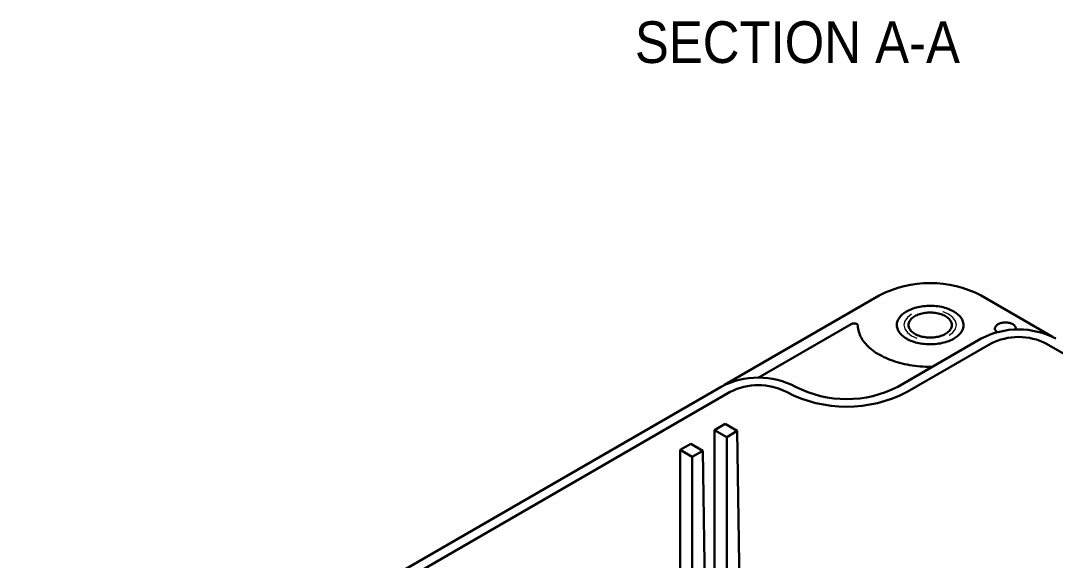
# Model space of a CAD drawing. Header units: inches. Extents: x 0.3 to 21.8, y 0.2 to 16.9.
# Drawn here: x 15.839 to 18.943, y 5.746 to 7.365 of the extents above; entities that cross this region are included whole.
import ezdxf

# ---------------------------------------------------------------- set-up
doc = ezdxf.new("R2010")
doc.units = ezdxf.units.IN
doc.header["$MEASUREMENT"] = 0
doc.linetypes.add('SLD-Dashed', pattern=[0.075, 0.05, -0.025])
doc.linetypes.add('SLD-Solid', pattern=[0])
doc.layers.add('SLD-0', color=7, linetype='SLD-Solid')
doc.styles.add('SLDTEXTSTYLE1', font='GOTHIC.TTF', dxfattribs={"width": 0.913})

msp = doc.modelspace()

# ---------------------------------------------------------------- linework, layer by layer
at = {"color": 7, "linetype": 'SLD-Solid', "lineweight": 30}
for p, q in [((18.41445, 6.54031), (17.95028, 6.27235)), ((18.93453, 6.41686), (18.72068, 6.54031)), ((18.33064, 6.45493), (18.05152, 6.2938)), ((18.72097, 6.41158), (18.47065, 6.26708)), ((18.74852, 6.39567), (18.49821, 6.25117)), ((19.8762, 5.8419), (18.91693, 6.39567)), ((17.94032, 6.26708), (15.83943, 5.05425)), ((17.96788, 6.25117), (15.86698, 5.03835)), ((17.95294, 6.15523), (17.92112, 6.13686)), ((17.95294, 6.15523), (17.989, 6.13441)), ((17.92112, 6.13686), (17.92112, 5.46193)), ((17.92112, 6.13686), (17.95718, 6.11605)), ((17.95718, 6.11605), (17.989, 6.13441)), ((17.95718, 5.44111), (17.95718, 6.11605)), ((17.99911, 5.46532), (17.989, 6.13441)), ((17.81788, 6.07727), (17.8497, 6.09563)), ((17.8497, 6.09563), (17.88576, 6.07482)), ((17.81788, 6.07727), (17.81788, 5.40233)), ((17.81788, 6.07727), (17.85394, 6.05645)), ((17.88576, 6.07482), (17.85394, 6.05645)), ((17.85394, 5.38152), (17.85394, 6.05645)), ((17.89587, 5.40572), (17.88576, 6.07482))]:
    msp.add_line(p, q, dxfattribs=at)
at = {"color": 7, "linetype": 'SLD-Solid', "lineweight": 30, "flags": 128}
for points in [[(18.49685, 6.4111), (18.49306, 6.41341), (18.4895, 6.41584), (18.48618, 6.41837), (18.4831, 6.42101), (18.48028, 6.42375), (18.47772, 6.42657), (18.47544, 6.42946), (18.47344, 6.43242), (18.47172, 6.43545), (18.47029, 6.43852), (18.46916, 6.44163), (18.46833, 6.44478), (18.4678, 6.44795), (18.46757, 6.45112), (18.46765, 6.45431), (18.46803, 6.45748), (18.46871, 6.46064), (18.46969, 6.46377), (18.47097, 6.46686), (18.47254, 6.46991), (18.4744, 6.4729), (18.47655, 6.47583), (18.47897, 6.47869), (18.48166, 6.48147), (18.48461, 6.48416), (18.48781, 6.48675), (18.49125, 6.48923), (18.49493, 6.4916), (18.49883, 6.49385), (18.50293, 6.49597), (18.50723, 6.49796), (18.51172, 6.49981), (18.51637, 6.50151), (18.52118, 6.50306), (18.52613, 6.50446), (18.53121, 6.5057), (18.5364, 6.50677), (18.54168, 6.50768), (18.54704, 6.50842), (18.55246, 6.50899), (18.55793, 6.50938), (18.56343, 6.5096), (18.56894, 6.50964), (18.57445, 6.50951), (18.57993, 6.5092), (18.58538, 6.50872), (18.59077, 6.50807), (18.5961, 6.50725), (18.60133, 6.50626), (18.60647, 6.5051), (18.61148, 6.50378), (18.61636, 6.50231), (18.6211, 6.50068), (18.62567, 6.4989), (18.63006, 6.49698), (18.63427, 6.49493), (18.63827, 6.49274), (18.64206, 6.49043), (18.64562, 6.488), (18.64895, 6.48546), (18.65202, 6.48283), (18.65485, 6.48009), (18.6574, 6.47727), (18.65968, 6.47438), (18.66169, 6.47141), (18.6634, 6.46839), (18.66483, 6.46532), (18.66596, 6.4622), (18.66679, 6.45906), (18.66732, 6.45589), (18.66755, 6.45271), (18.66748, 6.44953), (18.6671, 6.44636), (18.66642, 6.4432), (18.66543, 6.44007), (18.66415, 6.43698), (18.66258, 6.43393), (18.66072, 6.43093), (18.65858, 6.428), (18.65616, 6.42515), (18.65347, 6.42237), (18.65052, 6.41968), (18.64731, 6.41709), (18.64387, 6.41461), (18.64019, 6.41224), (18.6363, 6.40999), (18.63219, 6.40787), (18.62789, 6.40588), (18.6234, 6.40403), (18.61875, 6.40233), (18.61394, 6.40077), (18.60899, 6.39938), (18.60391, 6.39814), (18.59873, 6.39707), (18.59344, 6.39616), (18.58808, 6.39542), (18.58266, 6.39485), (18.57719, 6.39446), (18.57169, 6.39424), (18.56618, 6.3942), (18.56068, 6.39433), (18.55519, 6.39463), (18.54974, 6.39511), (18.54435, 6.39577), (18.53903, 6.39659), (18.53379, 6.39758), (18.52866, 6.39874), (18.52364, 6.40006), (18.51876, 6.40153), (18.51403, 6.40316), (18.50945, 6.40494), (18.50506, 6.40686), (18.50085, 6.40891), (18.49685, 6.4111)], [(18.49685, 6.4111), (18.49306, 6.41341), (18.4895, 6.41584), (18.48618, 6.41837), (18.4831, 6.42101), (18.48028, 6.42375), (18.47772, 6.42657), (18.47544, 6.42946), (18.47344, 6.43242), (18.47172, 6.43545), (18.47029, 6.43852), (18.46916, 6.44163), (18.46833, 6.44478), (18.4678, 6.44795), (18.46757, 6.45112), (18.46765, 6.45431), (18.46803, 6.45748), (18.46871, 6.46064), (18.46969, 6.46377), (18.47097, 6.46686), (18.47254, 6.46991), (18.4744, 6.4729), (18.47655, 6.47583), (18.47897, 6.47869), (18.48166, 6.48147), (18.48461, 6.48416), (18.48781, 6.48675), (18.49125, 6.48923), (18.49493, 6.4916), (18.49883, 6.49385), (18.50293, 6.49597), (18.50723, 6.49796), (18.51172, 6.49981), (18.51637, 6.50151), (18.52118, 6.50306), (18.52613, 6.50446), (18.53121, 6.5057), (18.5364, 6.50677), (18.54168, 6.50768), (18.54704, 6.50842), (18.55246, 6.50899), (18.55793, 6.50938), (18.56343, 6.5096), (18.56894, 6.50964), (18.57445, 6.50951), (18.57993, 6.5092), (18.58538, 6.50872), (18.59077, 6.50807), (18.5961, 6.50725), (18.60133, 6.50626), (18.60647, 6.5051), (18.61148, 6.50378), (18.61636, 6.50231), (18.6211, 6.50068), (18.62567, 6.4989), (18.63006, 6.49698), (18.63427, 6.49493), (18.63827, 6.49274), (18.64206, 6.49043), (18.64562, 6.488), (18.64895, 6.48546), (18.65202, 6.48283), (18.65485, 6.48009), (18.6574, 6.47727), (18.65968, 6.47438), (18.66169, 6.47141), (18.6634, 6.46839), (18.66483, 6.46532), (18.66596, 6.4622), (18.66679, 6.45906), (18.66732, 6.45589), (18.66755, 6.45271), (18.66748, 6.44953), (18.6671, 6.44636), (18.66642, 6.4432), (18.66543, 6.44007), (18.66415, 6.43698), (18.66258, 6.43393), (18.66072, 6.43093), (18.65858, 6.428), (18.65616, 6.42515), (18.65347, 6.42237), (18.65052, 6.41968), (18.64731, 6.41709), (18.64387, 6.41461), (18.64019, 6.41224), (18.6363, 6.40999), (18.63219, 6.40787), (18.62789, 6.40588), (18.6234, 6.40403), (18.61875, 6.40233), (18.61394, 6.40077), (18.60899, 6.39938), (18.60391, 6.39814), (18.59873, 6.39707), (18.59344, 6.39616), (18.58808, 6.39542), (18.58266, 6.39485), (18.57719, 6.39446), (18.57169, 6.39424), (18.56618, 6.3942), (18.56068, 6.39433), (18.55519, 6.39463), (18.54974, 6.39511), (18.54435, 6.39577), (18.53903, 6.39659), (18.53379, 6.39758), (18.52866, 6.39874), (18.52364, 6.40006), (18.51876, 6.40153), (18.51403, 6.40316), (18.50945, 6.40494), (18.50506, 6.40686), (18.50085, 6.40891), (18.49685, 6.4111)], [(18.52163, 6.4254), (18.5186, 6.42727), (18.5158, 6.42926), (18.51324, 6.43135), (18.51094, 6.43354), (18.5089, 6.43581), (18.50713, 6.43816), (18.50564, 6.44057), (18.50445, 6.44304), (18.50355, 6.44555), (18.50294, 6.44808), (18.50264, 6.45064), (18.50264, 6.4532), (18.50294, 6.45575), (18.50355, 6.45829), (18.50445, 6.4608), (18.50564, 6.46326), (18.50713, 6.46568), (18.5089, 6.46803), (18.51094, 6.4703), (18.51324, 6.47249), (18.5158, 6.47458), (18.5186, 6.47657), (18.52163, 6.47844), (18.52487, 6.48018), (18.52831, 6.4818), (18.53193, 6.48328), (18.53572, 6.48461), (18.53966, 6.48579), (18.54373, 6.48681), (18.54791, 6.48766), (18.55218, 6.48835), (18.55652, 6.48888), (18.56092, 6.48922), (18.56534, 6.4894), (18.56978, 6.4894), (18.5742, 6.48922), (18.5786, 6.48888), (18.58294, 6.48835), (18.58721, 6.48766), (18.59139, 6.48681), (18.59546, 6.48579), (18.5994, 6.48461), (18.60319, 6.48328), (18.60681, 6.4818), (18.61025, 6.48018), (18.6135, 6.47844), (18.61652, 6.47657), (18.61932, 6.47458), (18.62188, 6.47249), (18.62419, 6.4703), (18.62623, 6.46803), (18.62799, 6.46568), (18.62948, 6.46326), (18.63068, 6.4608), (18.63158, 6.45829), (18.63218, 6.45575), (18.63248, 6.4532), (18.63248, 6.45064), (18.63218, 6.44808), (18.63158, 6.44555), (18.63068, 6.44304), (18.62948, 6.44057), (18.62799, 6.43816), (18.62623, 6.43581), (18.62419, 6.43354), (18.62188, 6.43135), (18.61932, 6.42926), (18.61652, 6.42727), (18.6135, 6.4254), (18.61025, 6.42365), (18.60681, 6.42204), (18.60319, 6.42056), (18.5994, 6.41923), (18.59546, 6.41805), (18.59139, 6.41703), (18.58721, 6.41618), (18.58294, 6.41548), (18.5786, 6.41496), (18.5742, 6.41462), (18.56978, 6.41444), (18.56534, 6.41444), (18.56092, 6.41462), (18.55652, 6.41496), (18.55218, 6.41548), (18.54791, 6.41618), (18.54373, 6.41703), (18.53966, 6.41805), (18.53572, 6.41923), (18.53193, 6.42056), (18.52831, 6.42204), (18.52487, 6.42365), (18.52163, 6.4254)], [(18.3508, 6.45021), (18.35061, 6.45134), (18.35009, 6.45244), (18.34927, 6.45347), (18.34815, 6.45442), (18.34679, 6.45524), (18.3452, 6.45591), (18.34344, 6.45643), (18.34155, 6.45677), (18.3396, 6.45692), (18.33762, 6.45688), (18.33569, 6.45666), (18.33385, 6.45625), (18.33215, 6.45567), (18.33064, 6.45493)], [(18.81556, 6.45425), (18.81327, 6.45545), (18.81079, 6.45651), (18.80814, 6.45743), (18.80534, 6.45819), (18.80243, 6.4588), (18.79943, 6.45923), (18.79637, 6.45949), (18.79329, 6.45958), (18.7902, 6.45949), (18.78714, 6.45923), (18.78414, 6.4588), (18.78123, 6.45819), (18.77844, 6.45743), (18.77579, 6.45651), (18.7733, 6.45545), (18.77101, 6.45425), (18.76894, 6.45293), (18.7671, 6.4515), (18.76551, 6.44997), (18.76419, 6.44835), (18.76314, 6.44667), (18.76239, 6.44494), (18.76194, 6.44318), (18.76179, 6.44139), (18.76194, 6.43961), (18.76239, 6.43785), (18.76314, 6.43612), (18.76419, 6.43444), (18.76551, 6.43282), (18.7671, 6.43129), (18.76824, 6.43036)], [(18.57417, 6.32683), (18.57008, 6.32678), (18.56198, 6.32682), (18.55389, 6.32702), (18.54582, 6.32741), (18.53778, 6.32796), (18.52979, 6.32869), (18.52184, 6.32959), (18.51396, 6.33066), (18.50616, 6.3319), (18.49843, 6.33331), (18.49081, 6.33488), (18.48329, 6.33662), (18.47589, 6.33851), (18.46862, 6.34057), (18.46149, 6.34278), (18.4545, 6.34514), (18.44768, 6.34765), (18.44101, 6.35031), (18.43453, 6.35311), (18.42823, 6.35605), (18.42213, 6.35912), (18.41623, 6.36232), (18.41054, 6.36564), (18.40506, 6.36909), (18.39982, 6.37265), (18.39481, 6.37632), (18.39004, 6.3801), (18.38552, 6.38397), (18.38125, 6.38794), (18.37724, 6.39201), (18.3735, 6.39615), (18.37003, 6.40037), (18.36683, 6.40467), (18.36391, 6.40903), (18.36128, 6.41345), (18.35894, 6.41792), (18.35688, 6.42244), (18.35512, 6.427), (18.35366, 6.4316), (18.35249, 6.43622), (18.35163, 6.44087), (18.35106, 6.44553), (18.3508, 6.45021)]]:
    msp.add_lwpolyline(points, dxfattribs=at)
at = {"color": 7, "linetype": 'SLD-Dashed', "lineweight": 0, "flags": 128}
msp.add_lwpolyline([(18.5117, 6.48422), (18.49919, 6.47481), (18.49133, 6.46384), (18.48864, 6.45208), (18.49133, 6.44032), (18.49919, 6.42935), (18.51171, 6.41994), (18.52801, 6.41271), (18.547, 6.40817), (18.56738, 6.40662), (18.58776, 6.40817), (18.60675, 6.41271), (18.62306, 6.41994), (18.63557, 6.42935), (18.64344, 6.44032), (18.64612, 6.45208), (18.64344, 6.46384), (18.63557, 6.47481), (18.62306, 6.48422), (18.60675, 6.49145), (18.58776, 6.49599), (18.56738, 6.49754), (18.547, 6.49599), (18.52801, 6.49145), (18.51171, 6.48422)], dxfattribs=at)
at = {"color": 7, "linetype": 'SLD-Solid', "lineweight": 30}
for centre, radius, start, end in [((18.56756, 6.24541), 0.33228, 62.56128, 117.43872), ((18.83273, 6.19618), 0.24267, 62.57855, 117.42145), ((18.81021, 6.44094), 0.01435, 348.88113, 68.10421), ((18.83273, 6.23341), 0.18281, 62.57413, 117.42587), ((18.05208, 6.05167), 0.24267, 62.57855, 117.42145), ((18.05208, 6.08891), 0.18281, 62.57413, 117.42587), ((18.31725, 6.60009), 0.39305, 242.58687, 297.41313), ((18.31725, 6.56254), 0.33292, 242.56128, 297.43872)]:
    msp.add_arc(centre, radius, start, end, dxfattribs=at)

# ---------------------------------------------------------------- texts
at = {"layer": 'SLD-0', "insert": (18.16938, 7.36282), "char_height": 0.125, "attachment_point": 2, "style": 'SLDTEXTSTYLE1'}
msp.add_mtext('SECTION A-A', dxfattribs=at)

doc.saveas('drawing.dxf')
